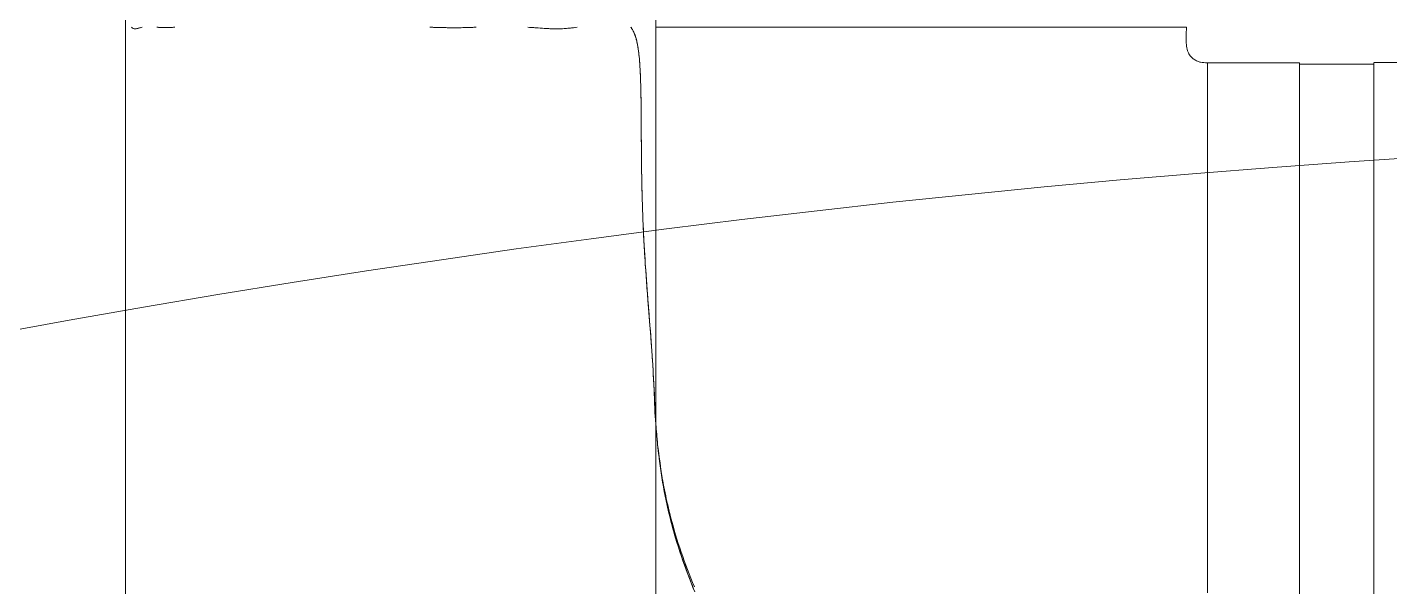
# Model space of a CAD drawing. Header units: millimetres. Extents: x 54 to 415, y 5 to 258.
# Drawn here: x 105.48 to 111.9, y 229.28 to 231.92 of the extents above; entities that cross this region are included whole.
import ezdxf

# ---------------------------------------------------------------- set-up
doc = ezdxf.new("R2010")
doc.units = ezdxf.units.MM
doc.linetypes.add('CENTERX2', pattern=[20.32, 12.7, -2.54, 2.54, -2.54])

msp = doc.modelspace()

# ---------------------------------------------------------------- linework, layer by layer
at = {"color": 7, "linetype": 'CENTERX2', "lineweight": 0, "ltscale": 1.333333}
msp.add_line((108.44165, 234.42107), (108.44165, 224.30773), dxfattribs=at)
at = {"color": 7, "linetype": 'Continuous', "lineweight": 15}
for p, q in [((105.94165, 232.07107), (105.94165, 228.82415)), ((111.47498, 231.7538), (111.04165, 231.7538)), ((111.82498, 231.74773), (111.47498, 231.74773)), ((111.47498, 231.74691), (111.47498, 226.76189)), ((115.0719, 231.7544), (111.82498, 231.7544)), ((111.82498, 231.75357), (111.82498, 226.75523)), ((111.82498, 231.74691), (111.82498, 226.76189))]:
    msp.add_line(p, q, dxfattribs=at)
at = {"color": 7, "linetype": 'CENTERX2', "lineweight": 0}
msp.add_circle((115.70831, 174.75907), 62.01667, dxfattribs=at)
at = {"color": 7, "linetype": 'Continuous', "lineweight": 15}
msp.add_circle((115.70831, 174.75907), 56.66667, dxfattribs=at)
for points, knots in [([(106.02023, 231.92107), (106.01638, 231.92022), (106.00776, 231.91833), (105.99693, 231.91483), (105.98686, 231.91303), (105.97813, 231.91482), (105.97292, 231.91897), (105.97028, 231.92107)], [0, 0, 0, 0, 0.19002615, 0.42476544, 0.59796572, 0.79695085, 1, 1, 1, 1]), ([(105.97028, 231.92107), (105.97247, 231.91927), (105.9768, 231.9157), (105.98417, 231.91344), (105.99176, 231.91359), (106.00058, 231.91607), (106.00986, 231.91882), (106.01711, 231.92039), (106.02023, 231.92107)], [0, 0, 0, 0, 0.1694947, 0.3360776, 0.5003403, 0.6437695, 0.8469728, 1, 1, 1, 1]), ([(106.17529, 231.92107), (106.16752, 231.92063), (106.15201, 231.91976), (106.13131, 231.91893), (106.11045, 231.91959), (106.09757, 231.92053), (106.09016, 231.92107)], [0, 0, 0, 0, 0.25049843, 0.50053747, 0.71261716, 1, 1, 1, 1]), ([(106.09019, 231.92107), (106.09531, 231.92069), (106.10469, 231.91999), (106.11823, 231.91933), (106.13233, 231.91904), (106.15066, 231.91971), (106.16614, 231.92056), (106.17529, 231.92107)], [0, 0, 0, 0, 0.1997356, 0.36622052, 0.49946724, 0.70401354, 1, 1, 1, 1]), ([(107.5946, 231.92107), (107.58002, 231.92058), (107.55316, 231.91967), (107.51665, 231.91884), (107.48037, 231.91853), (107.43437, 231.91945), (107.39865, 231.92046), (107.37698, 231.92107)], [0, 0, 0, 0, 0.1977651, 0.36413934, 0.49914444, 0.69622876, 1, 1, 1, 1]), ([(107.37698, 231.92107), (107.39485, 231.92055), (107.43056, 231.91952), (107.48225, 231.9184), (107.53683, 231.91915), (107.57361, 231.92037), (107.5946, 231.92107)], [0, 0, 0, 0, 0.2507541, 0.5008617, 0.7150975, 1, 1, 1, 1]), ([(108.07022, 231.92107), (108.05856, 231.91954), (108.03572, 231.91655), (108.00205, 231.91406), (107.97067, 231.91315), (107.93898, 231.91405), (107.90448, 231.91637), (107.87038, 231.91898), (107.84782, 231.92047), (107.83882, 231.92107)], [0, 0, 0, 0, 0.1508086, 0.2954132, 0.4341295, 0.5554576, 0.7049252, 0.8822476, 1, 1, 1, 1]), ([(107.83882, 231.92107), (107.84981, 231.92033), (107.87665, 231.91854), (107.91493, 231.91559), (107.95457, 231.91325), (107.99129, 231.91348), (108.03019, 231.91591), (108.05666, 231.91932), (108.07022, 231.92107)], [0, 0, 0, 0, 0.14376595, 0.35099811, 0.49861824, 0.65769328, 0.82464793, 1, 1, 1, 1]), ([(108.44165, 230.04806), (108.43852, 230.11117), (108.43242, 230.23434), (108.42122, 230.4223), (108.40586, 230.6101), (108.39128, 230.8), (108.38293, 230.95058), (108.37856, 231.0641), (108.37627, 231.14244), (108.37473, 231.21544), (108.3738, 231.28847), (108.37312, 231.36691), (108.37268, 231.4439), (108.3723, 231.50949), (108.3719, 231.55765), (108.37128, 231.60357), (108.3703, 231.64874), (108.3688, 231.69266), (108.3668, 231.73307), (108.3639, 231.77214), (108.3603, 231.80462), (108.35633, 231.83076), (108.35263, 231.85003), (108.34708, 231.87254), (108.33929, 231.89713), (108.3285, 231.91363), (108.32364, 231.92107)], [0, 0, 0, 0, 0.1006983, 0.1965556, 0.3000705, 0.4010047, 0.5001025, 0.5404166, 0.5820535, 0.6250165, 0.6567805, 0.6984579, 0.7500492, 0.7794855, 0.8029945, 0.8268025, 0.8526842, 0.8750075, 0.8968386, 0.9171625, 0.9374359, 0.9488966, 0.9593069, 0.9686872, 0.9858903, 1, 1, 1, 1]), ([(108.32364, 231.92107), (108.32691, 231.9164), (108.33389, 231.9064), (108.34177, 231.88837), (108.35603, 231.8441), (108.36481, 231.77181), (108.36999, 231.67348), (108.37185, 231.57569), (108.37257, 231.4695), (108.37307, 231.37143), (108.37383, 231.28523), (108.37477, 231.2131), (108.37632, 231.14074), (108.3786, 231.06318), (108.38148, 230.98847), (108.38501, 230.91512), (108.3892, 230.84168), (108.39352, 230.77539), (108.39778, 230.71689), (108.40201, 230.66172), (108.40708, 230.59618), (108.41277, 230.52405), (108.41877, 230.44676), (108.42404, 230.37383), (108.42879, 230.30081), (108.4316, 230.24608), (108.43337, 230.2051), (108.43441, 230.17872), (108.43533, 230.15232), (108.43613, 230.12736), (108.4367, 230.10424), (108.43897, 230.07826), (108.44062, 230.05973), (108.44165, 230.04809)], [0, 0, 0, 0, 0.0090666, 0.019407, 0.0311964, 0.0831447, 0.1345425, 0.188352, 0.2389501, 0.3038203, 0.3446557, 0.3763433, 0.4187933, 0.4600107, 0.4999986, 0.5379627, 0.5770442, 0.6172459, 0.6438446, 0.670519, 0.7054442, 0.7486201, 0.7858294, 0.8290053, 0.8651635, 0.9024481, 0.9163428, 0.9305397, 0.9445316, 0.9584483, 0.9703505, 0.9813692, 1, 1, 1, 1]), ([(111.04043, 231.75382), (111.02972, 231.75403), (111.01411, 231.75432), (110.99557, 231.75975), (110.98269, 231.766), (110.97071, 231.77447), (110.9604, 231.78527), (110.95226, 231.79719), (110.94409, 231.81426), (110.9408, 231.84166), (110.94092, 231.87852), (110.94139, 231.90599), (110.94165, 231.92107)], [0, 0, 0, 0, 0.1396819, 0.2034235, 0.2513771, 0.3268383, 0.3944027, 0.4458828, 0.5157033, 0.6401012, 0.8024012, 1, 1, 1, 1]), ([(111.04165, 229.2544), (111.04165, 229.33603), (111.04165, 229.49948), (111.04165, 229.74237), (111.04165, 229.9804), (111.04165, 230.21136), (111.04165, 230.43314), (111.04165, 230.64368), (111.04165, 230.84066), (111.04165, 231.02232), (111.04165, 231.18712), (111.04165, 231.33334), (111.04165, 231.45952), (111.04165, 231.5646), (111.04165, 231.64766), (111.04165, 231.708), (111.04165, 231.74514), (111.04165, 231.75808), (111.04165, 231.74533), (111.04165, 231.70834), (111.04165, 231.64813), (111.04165, 231.56523), (111.04165, 231.46016), (111.04165, 231.33395), (111.04165, 231.18764), (111.04165, 231.02282), (111.04165, 230.84117), (111.04165, 230.64415), (111.04165, 230.43354), (111.04165, 230.21168), (111.04165, 229.98068), (111.04165, 229.74256), (111.04165, 229.49956), (111.04165, 229.33603), (111.04165, 229.2544)], [0, 0, 0, 0, 0.0311936, 0.0624662, 0.0937216, 0.1248574, 0.1561008, 0.187374, 0.2185675, 0.249725, 0.2810045, 0.3122848, 0.3434681, 0.3747482, 0.40604, 0.437343, 0.4685889, 0.4998768, 0.5311815, 0.5624692, 0.5937359, 0.6250402, 0.6563457, 0.6875979, 0.7188899, 0.750191, 0.78135, 0.8125442, 0.8438515, 0.8751002, 0.9062374, 0.9375057, 0.968805, 1, 1, 1, 1]), ([(111.47498, 229.2544), (111.47498, 229.3236), (111.47498, 229.46199), (111.47498, 229.66988), (111.47498, 229.87708), (111.47498, 230.07979), (111.47498, 230.27539), (111.47498, 230.46288), (111.47498, 230.64378), (111.47498, 230.81421), (111.47498, 230.97279), (111.47498, 231.11855), (111.47498, 231.25262), (111.47498, 231.37212), (111.47498, 231.47617), (111.47498, 231.56435), (111.47498, 231.63712), (111.47498, 231.69317), (111.47498, 231.73194), (111.47498, 231.75314), (111.47498, 231.75571), (111.47498, 231.73899), (111.47498, 231.70491), (111.47498, 231.65505), (111.47498, 231.5887), (111.47498, 231.50578), (111.47498, 231.4064), (111.47498, 231.29083), (111.47498, 231.15919), (111.47498, 231.01397), (111.47498, 230.85722), (111.47498, 230.6906), (111.47498, 230.51203), (111.47498, 230.32476), (111.47498, 230.13078), (111.47498, 229.93186), (111.47498, 229.72597), (111.47498, 229.54256), (111.47498, 229.38473), (111.47498, 229.29784), (111.47498, 229.2544)], [0, 0, 0, 0, 0.0264435, 0.0528871, 0.08, 0.1073125, 0.1337605, 0.1603941, 0.1873145, 0.2146281, 0.2410459, 0.2676485, 0.2945362, 0.3218143, 0.348266, 0.3749004, 0.4018159, 0.4291138, 0.4559619, 0.4828083, 0.5100599, 0.5377426, 0.5638242, 0.5901729, 0.6165213, 0.6431446, 0.670053, 0.6969611, 0.7242625, 0.7519714, 0.7785829, 0.8051943, 0.8321893, 0.8595804, 0.8860031, 0.912611, 0.9395048, 0.966791, 0.9833955, 1, 1, 1, 1]), ([(108.44169, 230.04755), (108.44169, 230.04764), (108.44167, 230.04782), (108.44166, 230.048), (108.44165, 230.04809)], [0, 0, 0, 0, 0.4999851, 1, 1, 1, 1]), ([(108.44165, 230.04806), (108.44166, 230.04798), (108.44167, 230.04781), (108.44169, 230.04764), (108.4417, 230.04755)], [0, 0, 0, 0, 0.500014, 1, 1, 1, 1]), ([(108.44969, 229.95478), (108.44819, 229.97151), (108.4459, 229.99721), (108.44339, 230.02815), (108.44215, 230.04234), (108.44169, 230.04755)], [0, 0, 0, 0, 0.54110017, 0.83132517, 1, 1, 1, 1]), ([(108.4417, 230.04755), (108.44215, 230.04236), (108.44339, 230.02815), (108.44531, 230.00476), (108.44746, 229.97902), (108.44899, 229.96232), (108.44969, 229.95478)], [0, 0, 0, 0, 0.1680177, 0.4594219, 0.7563244, 1, 1, 1, 1]), ([(108.62464, 229.2599), (108.59609, 229.33413), (108.53858, 229.48364), (108.47949, 229.71678), (108.45957, 229.87581), (108.44969, 229.95478)], [0, 0, 0, 0, 0.3317279, 0.6681301, 1, 1, 1, 1]), ([(108.44969, 229.95478), (108.45284, 229.92738), (108.45947, 229.86971), (108.473, 229.78395), (108.49028, 229.69722), (108.51725, 229.58476), (108.55823, 229.44535), (108.60131, 229.33774), (108.62295, 229.2837)], [0, 0, 0, 0, 0.11896875, 0.250282, 0.37429662, 0.50025264, 0.74900563, 1, 1, 1, 1]), ([(108.62295, 229.2837), (108.60132, 229.33773), (108.55826, 229.44531), (108.51451, 229.59395), (108.48369, 229.72621), (108.46305, 229.84047), (108.45409, 229.91713), (108.44969, 229.95478)], [0, 0, 0, 0, 0.2509349, 0.4996492, 0.6672009, 0.8365384, 1, 1, 1, 1]), ([(108.44969, 229.95478), (108.45658, 229.89516), (108.47037, 229.77598), (108.50917, 229.59979), (108.5587, 229.42678), (108.60275, 229.3153), (108.62464, 229.2599)], [0, 0, 0, 0, 0.2502094, 0.5001679, 0.7515877, 1, 1, 1, 1])]:
    msp.add_open_spline(points, degree=3, knots=knots, dxfattribs=at)
for points in [[(108.44165, 231.92107), (108.52346, 231.92107), (108.68708, 231.92107), (108.93016, 231.92107), (109.16853, 231.92107), (109.39989, 231.92107), (109.62203, 231.92107), (109.83281, 231.92107), (110.03018, 231.92107), (110.21226, 231.92107), (110.37728, 231.92107), (110.52366, 231.92107), (110.65, 231.92107), (110.75504, 231.92107), (110.83792, 231.92107), (110.89726, 231.92107), (110.93469, 231.92107), (110.93933, 231.92107), (110.94165, 231.92107)], [(110.94165, 231.92107), (110.93933, 231.92107), (110.93469, 231.92107), (110.89726, 231.92107), (110.83792, 231.92107), (110.75504, 231.92107), (110.65, 231.92107), (110.52366, 231.92107), (110.37728, 231.92107), (110.21226, 231.92107), (110.03018, 231.92107), (109.83281, 231.92107), (109.62203, 231.92107), (109.39989, 231.92107), (109.16853, 231.92107), (108.93016, 231.92107), (108.68708, 231.92107), (108.52346, 231.92107), (108.44165, 231.92107)]]:
    msp.add_open_spline(points, degree=3, dxfattribs=at)

doc.saveas('drawing.dxf')
